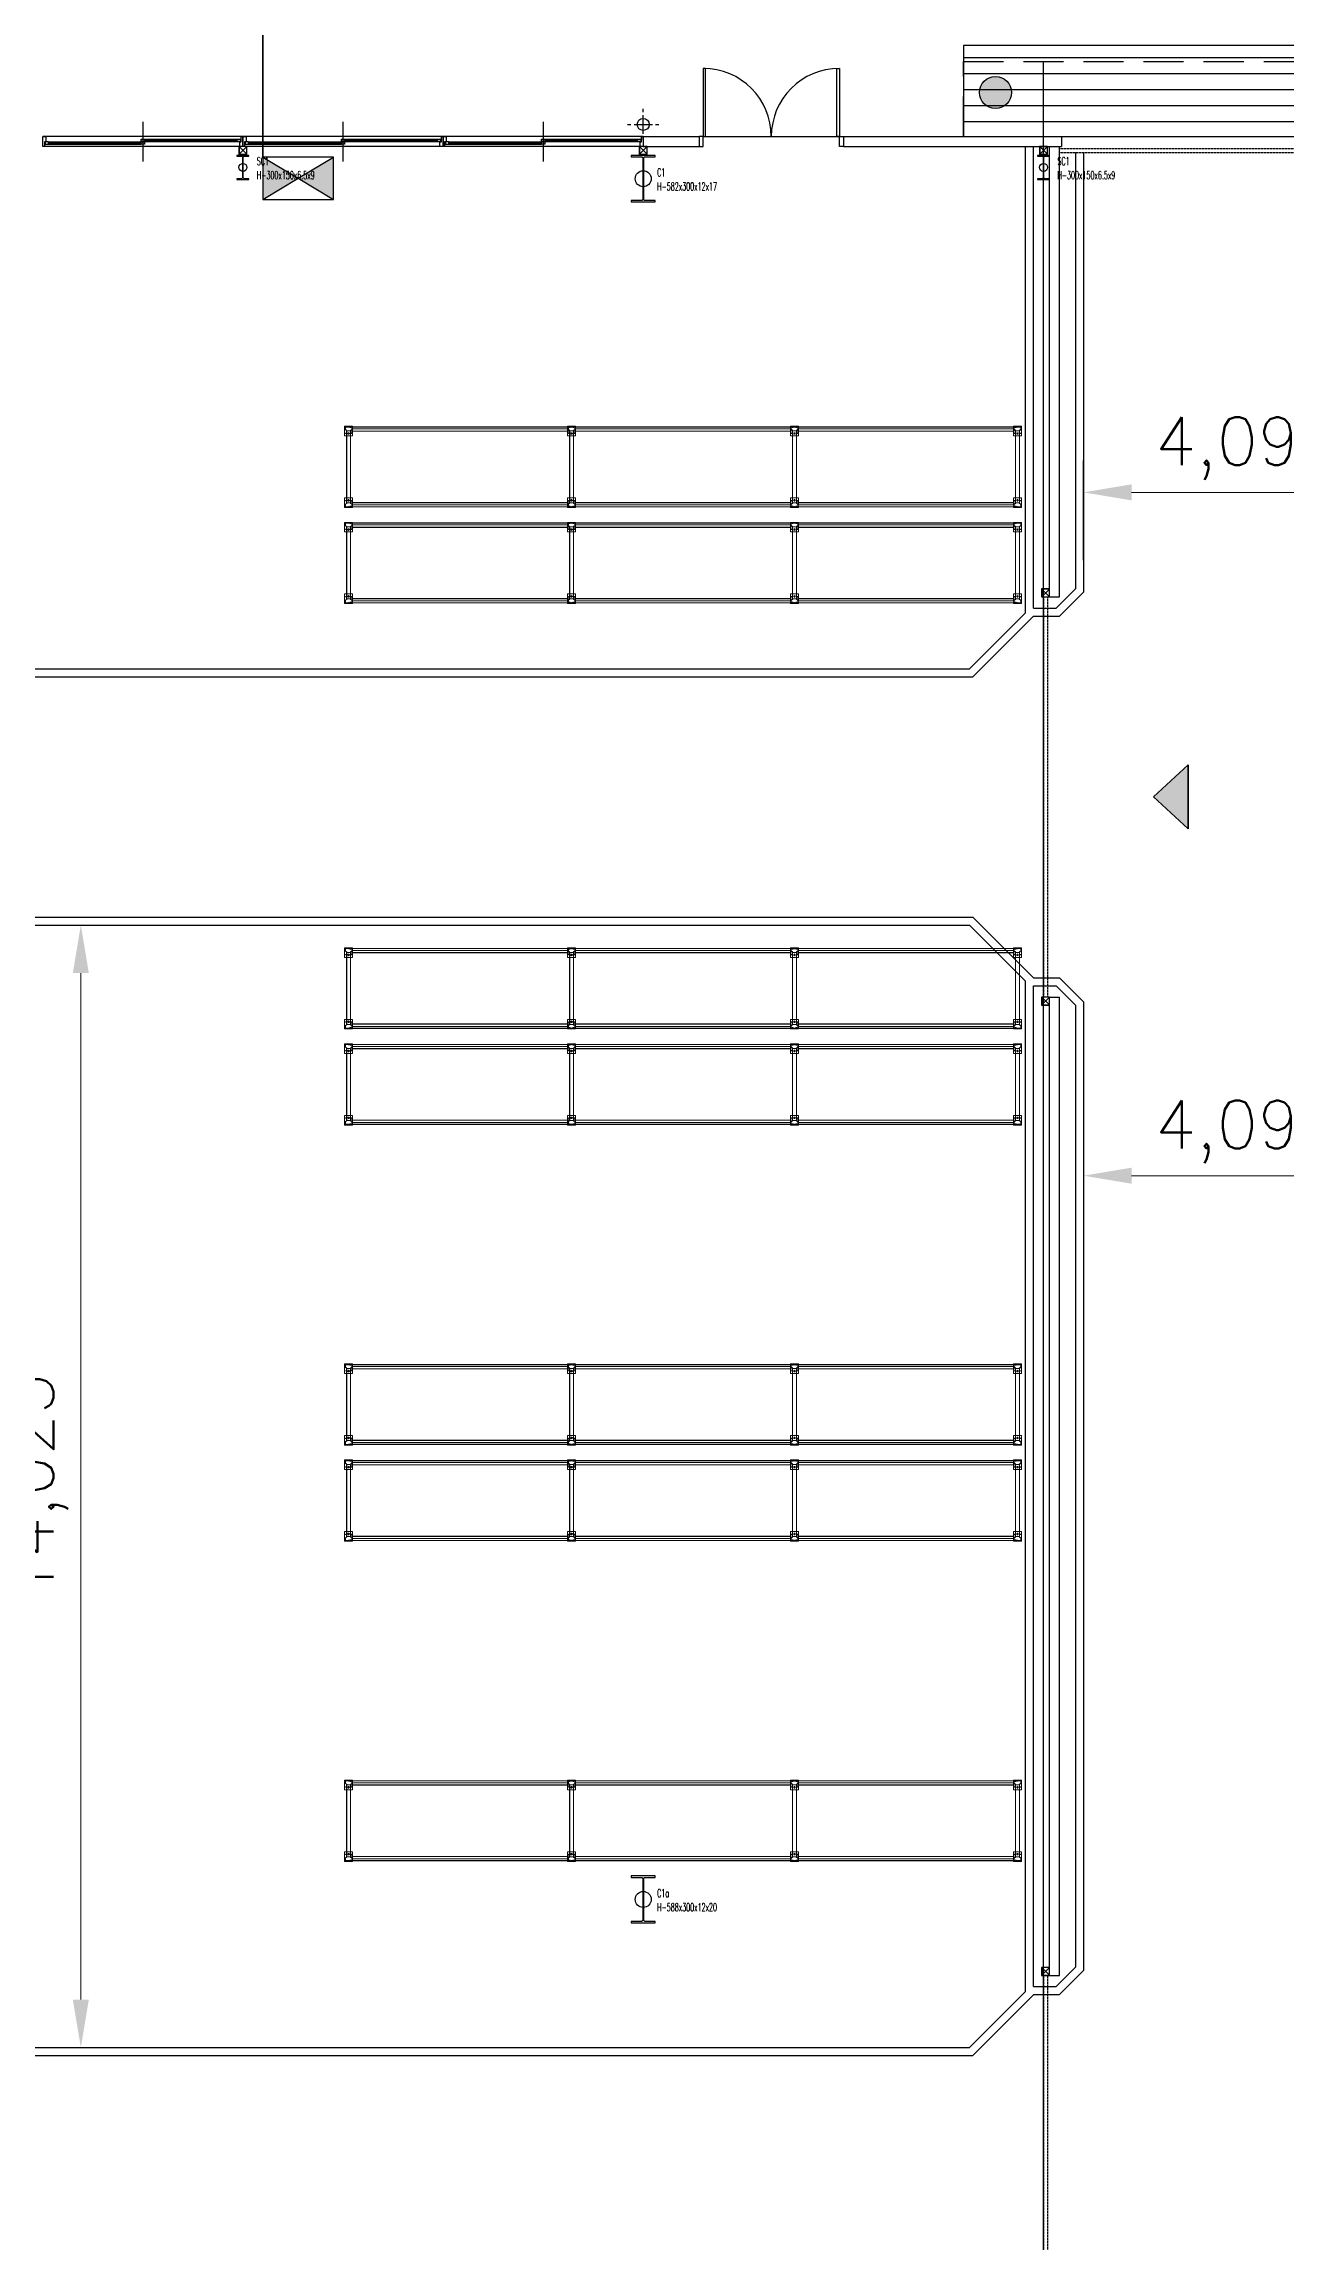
# Model space of a CAD drawing. Header units: millimetres. Extents: x 10462777 to 22643323, y 453826 to 1389191.
# Drawn here: x 11248646 to 11264148, y 589530 to 616982 of the extents above; entities that cross this region are included whole.
import ezdxf
from ezdxf.enums import TextEntityAlignment as Align

# ---------------------------------------------------------------- set-up
doc = ezdxf.new("R2010")
doc.units = ezdxf.units.MM
doc.header["$LTSCALE"] = 200
doc.header["$MEASUREMENT"] = 0
doc.header["$PDMODE"] = 35
doc.header["$PDSIZE"] = -5
for name, pattern in [('CENTERX2', [4, 2.5, -0.5, 0.5, -0.5]), ('DASHEDX2', [38.1, 25.4, -12.7]), ('HIDDEN', [3.75, 2.5, -1.25]), ('HIDDEN2', [0.1875, 0.125, -0.0625])]:
    doc.linetypes.add(name, pattern=pattern)
doc.layers.get('0').update_dxf_attribs({"linetype": 'CONTINUOUS'})
doc.layers.get('DEFPOINTS').update_dxf_attribs({"linetype": 'CONTINUOUS'})
for name, color, linetype, lineweight in [('AM_5', 3, 'CONTINUOUS', 15), ('AM_8', 1, 'CONTINUOUS', 15), ('Post(Om-Bar)', 7, 'CONTINUOUS', 20)]:
    doc.layers.add(name, color=color, linetype=linetype, lineweight=lineweight)
for name, color, linetype in [('CEN', 1, 'CONTINUOUS'), ('COL', 2, 'CONTINUOUS'), ('door', 4, 'CONTINUOUS'), ('E1', 4, 'CONTINUOUS'), ('ELE6', 7, 'CONTINUOUS'), ('HAT', 5, 'CONTINUOUS'), ('HATCH', 8, 'CONTINUOUS'), ('LIFT', 6, 'HIDDEN2'), ('panel', 4, 'CONTINUOUS'), ('PIPE', 4, 'CONTINUOUS'), ('RXSYMBOL', 7, 'CONTINUOUS'), ('SAD', 8, 'CONTINUOUS'), ('up', 7, 'HIDDEN'), ('win', 6, 'CONTINUOUS')]:
    doc.layers.add(name, color=color, linetype=linetype)
doc.layers.add('No_Print', color=153, linetype='CONTINUOUS', plot=False)
doc.styles.add('HYwulM', font='txt.shx ', dxfattribs={"bigfont": ' whgtxt.shx'})
doc.styles.add('굴림', font='txt.shx ', dxfattribs={"bigfont": ' whgtxt.shx'})
doc.dimstyles.new('200$0', dxfattribs={"dimscale": 200, "dimtxt": 7, "dimasz": 1, "dimexe": 2, "dimexo": 2, "dimgap": 1, "dimtad": 1, "dimdec": 0, "dimdsep": 46, "dimlunit": 6, "dimtxsty": '굴림', "dimblk": 'DIMDOT', "dimcen": 1, "dimclrd": 4, "dimclre": 4, "dimclrt": 4, "dimadec": 0, "dimazin": 0, "dimtfac": 1, "dimtdec": 0, "dimtmove": 2, "dimatfit": 3, "dimldrblk": 'DIMDOT', "dimfxl": 1, "dimtolj": 1, "dimtzin": 0, "dimlwd": -1, "dimarcsym": 0})

# ---------------------------------------------------------------- blocks, each defined once
blk = doc.blocks.new('post_top')
at = {"layer": 'Post(Om-Bar)', "color": 5, "lineweight": 20}
for p, q in [((-50, 120), (50, 120)), ((-50, 0), (-50, 120)), ((-50, 0), (50, 0)), ((50, 0), (50, 120))]:
    blk.add_line(p, q, dxfattribs=at)
at = {"layer": 'Post(Om-Bar)', "color": 5, "linetype": 'CENTERX2', "lineweight": 5}
for p, q in [((-45, 26), (-38, 26)), ((-29, 68), (-22, 68)), ((-14, 90), (14, 90)), ((0, 77), (0, 103)), ((22, 68), (29, 68)), ((38, 26), (44, 26))]:
    blk.add_line(p, q, dxfattribs=at)
at = {"layer": 'Post(Om-Bar)', "color": 5, "linetype": 'DASHEDX2', "lineweight": 9}
for p, q in [((-43, 31), (-40, 31)), ((-43, 20), (-40, 20)), ((-27, 74), (-24, 74)), ((-27, 63), (-24, 63)), ((24, 74), (27, 74)), ((24, 63), (27, 63)), ((40, 31), (42, 31)), ((40, 20), (42, 20))]:
    blk.add_line(p, q, dxfattribs=at)
at = {"layer": 'Post(Om-Bar)', "color": 5, "lineweight": 20}
blk.add_lwpolyline([(40, 88), (30, 88, 0.414214), (24, 82), (24, 55, 0.25784), (27, 49), (39, 42, -0.25784), (40, 40), (40, 13, -0.414214), (37, 10), (6, 10, -0.124419), (4, 10), (0, 12, 0.252752), (0, 12), (-4, 10, -0.124419), (-6, 10), (-37, 10, -0.414214), (-40, 13), (-40, 40, -0.25784), (-39, 42), (-27, 49, 0.25784), (-24, 55), (-24, 82, 0.414214), (-30, 88), (-40, 88), (-40, 85), (-30, 85, -0.414214), (-27, 82), (-27, 54, -0.25784), (-28, 52), (-40, 44, 0.25784), (-43, 39), (-43, 14, 0.414214), (-37, 8), (-5, 8, 0.124419), (-4, 8), (0, 10, -0.252752), (0, 10), (4, 8, 0.124419), (5, 8), (36, 8, 0.414214), (42, 14), (42, 39, 0.25784), (40, 44), (28, 52, -0.25784), (27, 54), (27, 82, -0.414214), (30, 85), (40, 85)], format="xyb", close=True, dxfattribs=at)
blk.add_circle((0, 90), 10, dxfattribs=at)
blk = doc.blocks.new('top view')
at = {"color": 5, "lineweight": 20}
for p, q in [((-1487.25, 4), (-1487.25, 0)), ((-1487.25, 4), (-1452.25, 4)), ((-1487.25, 0), (-1452.25, 0)), ((-1475.5, 0), (-1475.5, -9)), ((-1463.5, 0), (-1463.5, -9)), ((-1444.25, 0), (1244.25, 0)), ((-1444.25, -55), (-1444.25, 0)), ((1287.25, 4), (1252.25, 4)), ((1287.25, 4), (1287.25, 0)), ((-1475.5, -6.95), (-1463.5, -6.95)), ((-1475.5, -9), (-1463.5, -9)), ((-1448.25, -4), (-1448.25, -75)), ((-1448.25, -75), (-1444.25, -75)), ((-1444.25, -4), (-1444.25, -75)), ((-1444.25, -25), (1244.25, -25)), ((-1444.25, -55), (1244.25, -55)), ((1244.25, 0), (1244.25, -55)), ((1244.25, -4), (1244.25, -75)), ((1248.25, -75), (1244.25, -75)), ((1248.25, -4), (1248.25, -75)), ((1287.25, 0), (1252.25, 0)), ((1263.5, 0), (1263.5, -9)), ((1275.5, -6.95), (1263.5, -6.95)), ((1275.5, -9), (1263.5, -9)), ((1275.5, 0), (1275.5, -9)), ((-1487.25, -1004), (-1487.25, -1000)), ((-1487.25, -1000), (-1452.25, -1000)), ((-1487.25, -1004), (-1452.25, -1004)), ((-1475.5, -991), (-1463.5, -991)), ((-1475.5, -1000), (-1475.5, -991)), ((-1475.5, -993.05), (-1463.5, -993.05)), ((-1463.5, -1000), (-1463.5, -991)), ((-1448.25, -925), (-1444.25, -925)), ((-1448.25, -996), (-1448.25, -925)), ((-1444.25, -996), (-1444.25, -925)), ((-1444.25, -945), (1244.25, -945)), ((-1444.25, -945), (-1444.25, -1000)), ((-1444.25, -975), (1244.25, -975)), ((-1444.25, -1000), (1244.25, -1000)), ((1244.25, -996), (1244.25, -925)), ((1248.25, -925), (1244.25, -925)), ((1244.25, -1000), (1244.25, -945)), ((1248.25, -996), (1248.25, -925)), ((1287.25, -1000), (1252.25, -1000)), ((1287.25, -1004), (1252.25, -1004)), ((1263.5, -1000), (1263.5, -991)), ((1275.5, -991), (1263.5, -991)), ((1275.5, -993.05), (1263.5, -993.05)), ((1275.5, -1000), (1275.5, -991)), ((1287.25, -1004), (1287.25, -1000))]:
    blk.add_line(p, q, dxfattribs=at)
at = {"color": 5, "linetype": 'DASHEDX2', "lineweight": 9}
for p, q in [((-1475.5, 0), (-1475.5, 4)), ((-1463.5, 0), (-1463.5, 4)), ((1263.5, 0), (1263.5, 4)), ((1275.5, 0), (1275.5, 4)), ((-1444.25, -3), (1244.25, -3)), ((-1444.25, -52), (1244.25, -52)), ((-1475.5, -1000), (-1475.5, -1004)), ((-1463.5, -1000), (-1463.5, -1004)), ((-1444.25, -948), (1244.25, -948)), ((-1444.25, -997), (1244.25, -997)), ((1263.5, -1000), (1263.5, -1004)), ((1275.5, -1000), (1275.5, -1004))]:
    blk.add_line(p, q, dxfattribs=at)
at = {"color": 5, "lineweight": 20}
for centre, radius, start, end in [((-1452.25, -4), 8, 0, 90), ((-1452.25, -4), 4, 0, 90), ((1252.25, -4), 8, 90, 180), ((1252.25, -4), 4, 90, 180), ((-1452.25, -996), 4, 270, 0), ((-1452.25, -996), 8, 270, 0), ((1252.25, -996), 8, 180, 270), ((1252.25, -996), 4, 180, 270)]:
    blk.add_arc(centre, radius, start, end, dxfattribs=at)
at = {"layer": 'Post(Om-Bar)', "color": 5, "linetype": 'DASHEDX2', "lineweight": 9}
for p, q in [((-1516.1, -50), (-1516.1, -950)), ((-1468.9, -950), (-1468.9, -50)), ((1268.9, -950), (1268.9, -50)), ((1316.1, -50), (1316.1, -950))]:
    blk.add_line(p, q, dxfattribs=at)
at = {"layer": 'Post(Om-Bar)', "color": 5, "lineweight": 20}
for points in [[(-1467.5, -50), (-1517.5, -50), (-1517.5, -950), (-1467.5, -950)], [(1267.5, -50), (1317.5, -50), (1317.5, -950), (1267.5, -950)]]:
    blk.add_lwpolyline(points, close=True, dxfattribs=at)
at = {"layer": 'Post(Om-Bar)', "color": 5, "lineweight": 20, "xscale": -1, "rotation": 180}
blk.add_blockref('post_top', (-1492.5, 7.5), dxfattribs=at)
at = {"layer": 'Post(Om-Bar)', "color": 5, "lineweight": 20, "rotation": 180}
blk.add_blockref('post_top', (1292.5, 7.5), dxfattribs=at)
at = {"layer": 'Post(Om-Bar)', "color": 5, "lineweight": 20}
blk.add_blockref('post_top', (-1492.5, -1007.5), dxfattribs=at)
at = {"layer": 'Post(Om-Bar)', "color": 5, "lineweight": 20, "xscale": -1}
blk.add_blockref('post_top', (1292.5, -1007.5), dxfattribs=at)
blk = doc.blocks.new('*U116')
at = {"color": 0, "lineweight": -2, "xscale": -1}
for p in [(-100, 1100), (-100, -100)]:
    blk.add_blockref('top view', p, dxfattribs=at)
blk = doc.blocks.new('*U117')
at = {"color": 0, "linetype": 'ByBlock', "lineweight": -2, "transparency": 16777216}
for p in [(-5570, 0), (-2785, 0), (0, 0)]:
    blk.add_blockref('*U116', p, dxfattribs=at)
blk = doc.blocks.new('*U118')
at = {"color": 0, "lineweight": -2, "xscale": -1}
for p in [(-100, 1100), (-100, -100)]:
    blk.add_blockref('top view', p, dxfattribs=at)
blk = doc.blocks.new('*U119')
at = {"color": 0, "linetype": 'ByBlock', "lineweight": -2, "transparency": 16777216}
for p in [(-5570, 0), (-2785, 0), (0, 0)]:
    blk.add_blockref('*U118', p, dxfattribs=at)
blk = doc.blocks.new('*U120')
at = {"color": 0, "lineweight": -2, "xscale": -1}
for p in [(-100, 1100), (-100, -100)]:
    blk.add_blockref('top view', p, dxfattribs=at)
blk = doc.blocks.new('*U121')
at = {"color": 0, "linetype": 'ByBlock', "lineweight": -2, "transparency": 16777216}
for p in [(-5570, 0), (-2785, 0), (0, 0)]:
    blk.add_blockref('*U120', p, dxfattribs=at)
blk = doc.blocks.new('*D323')
at = {"layer": 'AM_5', "color": 4, "linetype": 'ByBlock', "lineweight": -2, "transparency": 16777216}
for p, q in [((11261631, 610532), (11261631, 611779)), ((11265728, 610532), (11265728, 611779))]:
    blk.add_line(p, q, dxfattribs=at)
at = {"layer": 'AM_5', "color": 4, "linetype": 'ByBlock', "transparency": 16777216}
blk.add_line((11262231, 611379), (11265128, 611379), dxfattribs=at)
at = {"layer": 'AM_5', "color": 4, "transparency": 16777216}
for points in [[(11262231, 611479), (11262231, 611279), (11261631, 611379)], [(11265128, 611479), (11265128, 611279), (11265728, 611379)]]:
    blk.add_solid(points, dxfattribs=at)
at = {"layer": 'DEFPOINTS', "color": 0, "transparency": 16777216}
for p in [(11265728, 611379), (11261631, 610132), (11265728, 610132)]:
    blk.add_point(p, dxfattribs=at)
at = {"layer": 'AM_5', "color": 4, "transparency": 16777216, "insert": (11263680, 611929), "char_height": 600, "attachment_point": 5, "style": '굴림', "bg_fill": 3, "box_fill_scale": 1.25, "bg_fill_color": 256, "bg_fill_true_color": 13158600, "bg_fill_transparency": 0}
blk.add_mtext('\\A1;4,097', dxfattribs=at)
blk = doc.blocks.new('DIMDOT')
at = {"color": 4}
blk.add_line((-2, 0), (2, 0), dxfattribs=at)
at = {"color": 7}
for radius in [0.5, 0.25]:
    blk.add_circle((0, 0), radius, dxfattribs=at)
blk = doc.blocks.new('*D324')
at = {"layer": 'AM_5', "color": 4, "linetype": 'ByBlock', "lineweight": -2, "transparency": 16777216}
for p, q in [((11261631, 604615), (11261631, 602441)), ((11265728, 604615), (11265728, 602441))]:
    blk.add_line(p, q, dxfattribs=at)
at = {"layer": 'AM_5', "color": 4, "linetype": 'ByBlock', "transparency": 16777216}
blk.add_line((11262231, 602841), (11265128, 602841), dxfattribs=at)
at = {"layer": 'AM_5', "color": 4, "transparency": 16777216}
for points in [[(11262231, 602941), (11262231, 602741), (11261631, 602841)], [(11265128, 602941), (11265128, 602741), (11265728, 602841)]]:
    blk.add_solid(points, dxfattribs=at)
at = {"layer": 'DEFPOINTS', "color": 0, "transparency": 16777216}
for p in [(11261631, 605015), (11265728, 605015), (11265728, 602841)]:
    blk.add_point(p, dxfattribs=at)
at = {"layer": 'AM_5', "color": 4, "transparency": 16777216, "insert": (11263680, 603391), "char_height": 600, "attachment_point": 5, "style": '굴림', "bg_fill": 3, "box_fill_scale": 1.25, "bg_fill_color": 256, "bg_fill_true_color": 13158600, "bg_fill_transparency": 0}
blk.add_mtext('\\A1;4,097', dxfattribs=at)
blk = doc.blocks.new('*D332')
at = {"layer": 'AM_5', "color": 4, "linetype": 'ByBlock', "lineweight": -2, "transparency": 16777216}
for p, q in [((11248422, 605973), (11249507, 605973)), ((11248422, 591948), (11249507, 591948))]:
    blk.add_line(p, q, dxfattribs=at)
at = {"layer": 'AM_5', "color": 4, "linetype": 'ByBlock', "transparency": 16777216}
blk.add_line((11249107, 605373), (11249107, 592548), dxfattribs=at)
at = {"layer": 'AM_5', "color": 4, "transparency": 16777216}
for points in [[(11249007, 605373), (11249207, 605373), (11249107, 605973)], [(11249007, 592548), (11249207, 592548), (11249107, 591948)]]:
    blk.add_solid(points, dxfattribs=at)
at = {"layer": 'DEFPOINTS', "color": 0, "transparency": 16777216}
for p in [(11248022, 605973), (11248022, 591948), (11249107, 591948)]:
    blk.add_point(p, dxfattribs=at)
at = {"layer": 'AM_5', "color": 4, "transparency": 16777216, "insert": (11248557, 598961), "char_height": 600, "attachment_point": 5, "rotation": 90, "style": '굴림', "bg_fill": 3, "box_fill_scale": 1.25, "bg_fill_color": 256, "bg_fill_true_color": 13158600, "bg_fill_transparency": 0}
blk.add_mtext('\\A1;14,025', dxfattribs=at)

msp = doc.modelspace()

# ---------------------------------------------------------------- hatches: boundary and pattern name
at = {"layer": 'AM_8', "ltscale": 10}
for points in [[(11251821.62119, 615304.24084), (11251821.62119, 615304.24084), (11251821.62119, 615304.24084), (11251379.13306, 615569.31404), (11251379.13306, 615039.16764)], [(11252264.10932, 615039.16764), (11252264.10932, 615569.31404), (11251821.62119, 615304.24084), (11252064.9696, 615158.4626)]]:
    msp.add_hatch(color=0, dxfattribs=at).paths.add_polyline_path(points)
at = {"layer": 'E1'}
for points in [[(11262505.78115, 607573.38492), (11262937.84425, 607173.46929), (11262937.84425, 607685.36124), (11262937.84425, 607973.30054)], [(11262505.78115, 607573.38492), (11262937.84425, 607973.30054), (11262937.84425, 607461.40859), (11262937.84425, 607173.46929)]]:
    msp.add_hatch(color=256, dxfattribs=at).paths.add_polyline_path(points)
at = {"layer": 'RXSYMBOL', "ltscale": 10}
h = msp.add_hatch(color=253, dxfattribs=at)
edge = h.paths.add_edge_path()
edge.add_arc((11260531.32522, 616375.88492), 200, -90, 270)

# ---------------------------------------------------------------- linework, layer by layer
at = {"color": 30, "lineweight": 35, "ltscale": 10}
msp.add_line((11251379.13306, 615569.31404), (11251379.13306, 629620.34796), dxfattribs=at)
at = {"ltscale": 10}
for p, q in [((11251379.13306, 615569.31404), (11251821.62119, 615304.24084)), ((11252264.10932, 615569.31404), (11251379.13306, 615569.31404)), ((11251379.13306, 615569.31404), (11251379.13306, 615039.16764)), ((11251821.62119, 615304.24084), (11252264.10932, 615569.31404)), ((11252264.10932, 615039.16764), (11252264.10932, 615569.31404)), ((11260906.32522, 609873.38492), (11260906.32522, 615700.88492)), ((11261006.32522, 609931.96356), (11261006.32522, 615700.88492)), ((11261531.32522, 615625.88492), (11261531.32522, 610173.38492)), ((11261631.32522, 615625.88492), (11261631.32522, 610131.96356)), ((11251379.13306, 615039.16764), (11251821.62119, 615304.24084)), ((11251821.62119, 615304.24084), (11252264.10932, 615039.16764)), ((11251379.13306, 615039.16764), (11252264.10932, 615039.16764)), ((11261531.32522, 610173.38492), (11261289.90387, 609931.96356)), ((11261631.32522, 610131.96356), (11261331.32522, 609831.96356)), ((11260906.32522, 609873.38492), (11260206.32522, 609173.38492)), ((11261006.32522, 609831.96356), (11260247.74658, 609073.38492)), ((11261006.32522, 609931.96356), (11261289.90387, 609931.96356)), ((11261006.32522, 609831.96356), (11261331.32522, 609831.96356)), ((11235837.9431, 609173.38492), (11260206.32522, 609173.38492)), ((11235796.52175, 609073.38492), (11260247.74658, 609073.38492)), ((11235796.52175, 606073.38492), (11260247.74658, 606073.38492)), ((11235837.9431, 605973.38492), (11260206.32522, 605973.38492)), ((11260906.32522, 605273.38492), (11260206.32522, 605973.38492)), ((11261006.32522, 605314.80627), (11260247.74658, 606073.38492)), ((11260906.32522, 592648.38492), (11260906.32522, 605273.38492)), ((11261006.32522, 605314.80627), (11261331.32522, 605314.80627)), ((11261006.32522, 592708.85157), (11261006.32522, 605214.80627)), ((11261006.32522, 605214.80627), (11261289.90387, 605214.80627)), ((11261289.90387, 605214.80627), (11261531.32522, 604973.38492)), ((11261331.32522, 605314.80627), (11261631.32522, 605014.80627)), ((11261531.32522, 604973.38492), (11261531.32522, 592950.27293)), ((11261631.32522, 605014.80627), (11261631.32522, 592908.85157)), ((11261006.32522, 592708.85157), (11261289.90387, 592708.85157)), ((11261531.32522, 592950.27293), (11261289.90387, 592708.85157)), ((11261631.32522, 592908.85157), (11261331.32522, 592608.85157)), ((11260906.32522, 592648.38492), (11260206.32522, 591948.38492)), ((11261006.32522, 592606.96356), (11260247.74658, 591848.38492)), ((11261006.32522, 592608.85157), (11261331.32522, 592608.85157)), ((11235837.9431, 591948.38492), (11260206.32522, 591948.38492)), ((11235796.52175, 591848.38492), (11260247.74658, 591848.38492))]:
    msp.add_line(p, q, dxfattribs=at)
at = {"layer": 'CEN'}
msp.add_line((11261131.32522, 563405.45694), (11261131.32522, 616763.38492), dxfattribs=at)
at = {"layer": 'COL'}
for points in [[(11251128.07522, 615314.38492, -0.4142135624), (11251112.07522, 615298.38492), (11251056.32522, 615298.38492), (11251056.32522, 615289.38492), (11251206.32522, 615289.38492), (11251206.32522, 615298.38492), (11251150.57522, 615298.38492, -0.4142135624), (11251134.57522, 615314.38492), (11251134.57522, 615564.38492, -0.4142135624), (11251150.57522, 615580.38492), (11251206.32522, 615580.38492), (11251206.32522, 615589.38492), (11251056.32522, 615589.38492), (11251056.32522, 615580.38492), (11251112.07522, 615580.38492, -0.4142135624), (11251128.07522, 615564.38492)], [(11256125.32522, 615040.38492, -0.4142135624), (11256109.32522, 615024.38492), (11255981.32522, 615024.38492), (11255981.32522, 615007.38492), (11256281.32522, 615007.38492), (11256281.32522, 615024.38492), (11256153.32522, 615024.38492, -0.4142135624), (11256137.32522, 615040.38492), (11256137.32522, 615556.38492, -0.4142135624), (11256153.32522, 615572.38492), (11256281.32522, 615572.38492), (11256281.32522, 615589.38492), (11255981.32522, 615589.38492), (11255981.32522, 615572.38492), (11256109.32522, 615572.38492, -0.4142135624), (11256125.32522, 615556.38492)], [(11261128.07522, 615314.38492, -0.4142135624), (11261112.07522, 615298.38492), (11261056.32522, 615298.38492), (11261056.32522, 615289.38492), (11261206.32522, 615289.38492), (11261206.32522, 615298.38492), (11261150.57522, 615298.38492, -0.4142135624), (11261134.57522, 615314.38492), (11261134.57522, 615564.38492, -0.4142135624), (11261150.57522, 615580.38492), (11261206.32522, 615580.38492), (11261206.32522, 615589.38492), (11261056.32522, 615589.38492), (11261056.32522, 615580.38492), (11261112.07522, 615580.38492, -0.4142135624), (11261128.07522, 615564.38492)], [(11256125.32522, 593540.38492, -0.4142135624), (11256109.32522, 593524.38492), (11255981.32522, 593524.38492), (11255981.32522, 593504.38492), (11256281.32522, 593504.38492), (11256281.32522, 593524.38492), (11256153.32522, 593524.38492, -0.4142135624), (11256137.32522, 593540.38492), (11256137.32522, 594056.38492, -0.4142135624), (11256153.32522, 594072.38492), (11256281.32522, 594072.38492), (11256281.32522, 594092.38492), (11255981.32522, 594092.38492), (11255981.32522, 594072.38492), (11256109.32522, 594072.38492, -0.4142135624), (11256125.32522, 594056.38492)]]:
    msp.add_lwpolyline(points, format="xyb", close=True, dxfattribs=at)
at = {"layer": 'door'}
for p, q in [((11256911.32522, 616675.88492), (11256881.32522, 616675.88492)), ((11256881.32522, 616675.88492), (11256881.32522, 615825.88492)), ((11256911.32522, 615825.88492), (11256911.32522, 616675.88492)), ((11258551.32522, 616675.88492), (11258581.32522, 616675.88492)), ((11258551.32522, 615825.88492), (11258551.32522, 616675.88492)), ((11258581.32522, 616675.88492), (11258581.32522, 615825.88492)), ((11256881.32522, 615825.88492), (11256911.32522, 615825.88492)), ((11258581.32522, 615825.88492), (11258551.32522, 615825.88492))]:
    msp.add_line(p, q, dxfattribs=at)
at = {"layer": 'door', "linetype": 'Continuous'}
for p, q in [((11256881.32522, 615825.88492), (11256831.32522, 615825.88492)), ((11256831.32522, 615825.88492), (11256831.32522, 615700.88492)), ((11256881.32522, 615700.88492), (11256881.32522, 615825.88492)), ((11258581.32522, 615700.88492), (11258581.32522, 615825.88492)), ((11258581.32522, 615825.88492), (11258631.32522, 615825.88492)), ((11258631.32522, 615825.88492), (11258631.32522, 615700.88492)), ((11256831.32522, 615700.88492), (11256881.32522, 615700.88492)), ((11258631.32522, 615700.88492), (11258581.32522, 615700.88492))]:
    msp.add_line(p, q, dxfattribs=at)
at = {"layer": 'door'}
for centre, start, end in [((11256881.32522, 615825.88492), 0, 90), ((11258581.32522, 615825.88492), 90, 180)]:
    msp.add_arc(centre, 850, start, end, dxfattribs=at)
at = {"layer": 'E1'}
for p, q in [((11262505.78115, 607573.38492), (11262937.84425, 607973.30054)), ((11262505.78115, 607573.38492), (11262937.84425, 607973.30054)), ((11262937.84425, 607973.30054), (11262937.84425, 607461.40859)), ((11262937.84425, 607173.46929), (11262937.84425, 607973.30054)), ((11262937.84425, 607973.30054), (11262937.84425, 607173.46929)), ((11262505.78115, 607573.38492), (11262937.84425, 607173.46929)), ((11262937.84425, 607173.46929), (11262505.78115, 607573.38492))]:
    msp.add_line(p, q, dxfattribs=at)
at = {"layer": 'ELE6'}
msp.add_line((11256881.32522, 615825.88492), (11258581.32522, 615825.88492), dxfattribs=at)
at = {"layer": 'HAT', "linetype": 'Continuous'}
for p, q in [((11267131.32522, 616809.16504), (11260131.32522, 616809.16504)), ((11267131.32522, 616609.16504), (11260131.32522, 616609.16504)), ((11267131.32522, 616409.16504), (11260131.32522, 616409.16504)), ((11267131.32522, 616209.16504), (11260131.32522, 616209.16504)), ((11267131.32522, 616009.16504), (11260131.32522, 616009.16504))]:
    msp.add_line(p, q, dxfattribs=at)
at = {"layer": 'HATCH'}
for p, q in [((11256131.32522, 616130.88492), (11256131.32522, 616170.88492)), ((11256131.32522, 615860.88492), (11256131.32522, 616090.88492)), ((11255936.32523, 615975.88492), (11255976.32523, 615975.88492)), ((11256016.32523, 615975.88492), (11256246.32522, 615975.88492)), ((11256131.32522, 615780.88492), (11256131.32522, 615820.88492)), ((11256286.32522, 615975.88492), (11256326.32522, 615975.88492))]:
    msp.add_line(p, q, dxfattribs=at)
msp.add_ellipse((11256131.32522, 615975.88492), major_axis=(-53.03301, 53.03301), ratio=1, start_param=-0.7853981634, end_param=5.4977871438, dxfattribs=at)
at = {"layer": 'LIFT', "ltscale": 0.5}
for p, q in [((11261331.32522, 615675.88492), (11265856.32522, 615675.88492)), ((11261331.32522, 615625.88492), (11265856.32522, 615625.88492)), ((11261131.32522, 610073.38492), (11261131.32522, 605073.38492)), ((11261181.32522, 610073.38492), (11261181.32522, 605073.38492)), ((11261131.32522, 592848.38492), (11261131.32522, 587848.38492)), ((11261181.32522, 592848.38492), (11261181.32522, 587848.38492))]:
    msp.add_line(p, q, dxfattribs=at)
at = {"layer": 'No_Print'}
for centre, radius in [((11251131.32522, 615439.38492), 50), ((11261131.32522, 615439.38492), 50), ((11256131.32522, 615298.38492), 100), ((11256131.32522, 593798.38492), 100)]:
    msp.add_circle(centre, radius, dxfattribs=at)
at = {"layer": 'panel'}
for p, q in [((11256131.32522, 615825.88492), (11256831.32522, 615825.88492)), ((11256131.32522, 615825.88492), (11256131.32522, 615700.88492)), ((11256831.32522, 615825.88492), (11256831.32522, 615700.88492)), ((11258631.32522, 615825.88492), (11258631.32522, 615700.88492)), ((11258631.32522, 615825.88492), (11261356.32522, 615825.88492)), ((11261356.32522, 615825.88492), (11261356.32522, 615700.88492)), ((11256131.32522, 615700.88492), (11256831.32522, 615700.88492)), ((11258631.32522, 615700.88492), (11261356.32522, 615700.88492)), ((11261206.32522, 610073.38492), (11261206.32522, 615700.88492)), ((11261331.32522, 610073.38492), (11261331.32522, 615700.88492)), ((11261206.32522, 610073.38492), (11261331.32522, 610073.38492)), ((11261206.32522, 605073.38492), (11261331.32522, 605073.38492)), ((11261206.32522, 592848.38492), (11261206.32522, 605073.38492)), ((11261331.32522, 592848.38492), (11261331.32522, 605073.38492)), ((11261206.32522, 592848.38492), (11261331.32522, 592848.38492))]:
    msp.add_line(p, q, dxfattribs=at)
at = {"layer": 'PIPE'}
for p, q in [((11251083.62522, 615603.18492), (11251179.02522, 615698.58492)), ((11251179.02522, 615603.18492), (11251083.62522, 615698.58492)), ((11256083.62522, 615603.18492), (11256179.02522, 615698.58492)), ((11256179.02522, 615603.18492), (11256083.62522, 615698.58492)), ((11261083.62522, 615603.18492), (11261179.02522, 615698.58492)), ((11261179.02522, 615603.18492), (11261083.62522, 615698.58492)), ((11261108.62522, 610075.68492), (11261204.02522, 610171.08492)), ((11261204.02522, 610075.68492), (11261108.62522, 610171.08492)), ((11261108.62522, 604975.68492), (11261204.02522, 605071.08492)), ((11261204.02522, 604975.68492), (11261108.62522, 605071.08492)), ((11261108.62522, 592850.68492), (11261204.02522, 592946.08492)), ((11261204.02522, 592850.68492), (11261108.62522, 592946.08492))]:
    msp.add_line(p, q, dxfattribs=at)
for points in [[(11251181.32522, 615600.88492), (11251181.32522, 615700.88492), (11251081.32522, 615700.88492), (11251081.32522, 615600.88492)], [(11251179.02522, 615603.18492), (11251179.02522, 615698.58492), (11251083.62522, 615698.58492), (11251083.62522, 615603.18492)], [(11256181.32522, 615600.88492), (11256181.32522, 615700.88492), (11256081.32522, 615700.88492), (11256081.32522, 615600.88492)], [(11256179.02522, 615603.18492), (11256179.02522, 615698.58492), (11256083.62522, 615698.58492), (11256083.62522, 615603.18492)], [(11261181.32522, 615600.88492), (11261181.32522, 615700.88492), (11261081.32522, 615700.88492), (11261081.32522, 615600.88492)], [(11261179.02522, 615603.18492), (11261179.02522, 615698.58492), (11261083.62522, 615698.58492), (11261083.62522, 615603.18492)], [(11261206.32522, 610073.38492), (11261206.32522, 610173.38492), (11261106.32522, 610173.38492), (11261106.32522, 610073.38492)], [(11261204.02522, 610075.68492), (11261204.02522, 610171.08492), (11261108.62522, 610171.08492), (11261108.62522, 610075.68492)], [(11261206.32522, 604973.38492), (11261206.32522, 605073.38492), (11261106.32522, 605073.38492), (11261106.32522, 604973.38492)], [(11261204.02522, 604975.68492), (11261204.02522, 605071.08492), (11261108.62522, 605071.08492), (11261108.62522, 604975.68492)], [(11261206.32522, 592848.38492), (11261206.32522, 592948.38492), (11261106.32522, 592948.38492), (11261106.32522, 592848.38492)], [(11261204.02522, 592850.68492), (11261204.02522, 592946.08492), (11261108.62522, 592946.08492), (11261108.62522, 592850.68492)]]:
    msp.add_lwpolyline(points, close=True, dxfattribs=at)
at = {"layer": 'RXSYMBOL', "ltscale": 10}
msp.add_circle((11260531.32522, 616375.88492), 200, dxfattribs=at)
at = {"layer": 'SAD', "ltscale": 10}
for p, q in [((11267131.32522, 616963.38492), (11260131.32522, 616963.38492)), ((11260131.32522, 616963.38492), (11260131.32522, 615825.88492)), ((11260131.32522, 615825.88492), (11267131.32522, 615825.88492))]:
    msp.add_line(p, q, dxfattribs=at)
at = {"layer": 'up'}
for p, q in [((11260131.32522, 615825.88492), (11260131.32522, 616763.38492)), ((11260131.32522, 616763.38492), (11265856.32522, 616763.38492))]:
    msp.add_line(p, q, dxfattribs=at)
at = {"layer": 'win'}
for p, q in [((11251131.32522, 615825.88492), (11248631.32522, 615825.88492)), ((11248701.32522, 615757.88492), (11249861.32522, 615757.88492)), ((11249881.32522, 616009.16158), (11249881.32522, 615512.21214)), ((11249901.32522, 615793.88492), (11251061.32522, 615793.88492)), ((11249901.32522, 615782.88492), (11251061.32522, 615782.88492)), ((11249901.32522, 615774.88492), (11251061.32522, 615774.88492)), ((11249901.32522, 615763.88492), (11251101.32522, 615763.88492)), ((11253631.32522, 615825.88492), (11251131.32522, 615825.88492)), ((11251201.32522, 615757.88492), (11252361.32522, 615757.88492)), ((11252381.32522, 616009.16158), (11252381.32522, 615512.21214)), ((11252401.32522, 615793.88492), (11253561.32522, 615793.88492)), ((11252401.32522, 615782.88492), (11253561.32522, 615782.88492)), ((11252401.32522, 615774.88492), (11253561.32522, 615774.88492)), ((11252401.32522, 615763.88492), (11253601.32522, 615763.88492)), ((11256131.32522, 615825.88492), (11253631.32522, 615825.88492)), ((11253701.32522, 615757.88492), (11254861.32522, 615757.88492)), ((11254881.32522, 616009.16158), (11254881.32522, 615512.21214)), ((11254901.32522, 615793.88492), (11256061.32522, 615793.88492)), ((11254901.32522, 615782.88492), (11256061.32522, 615782.88492)), ((11254901.32522, 615774.88492), (11256061.32522, 615774.88492)), ((11254901.32522, 615763.88492), (11256101.32522, 615763.88492)), ((11251131.32522, 615700.88492), (11248631.32522, 615700.88492)), ((11248701.32522, 615746.88492), (11249861.32522, 615746.88492)), ((11248701.32522, 615738.88492), (11249861.32522, 615738.88492)), ((11248701.32522, 615727.88492), (11249861.32522, 615727.88492)), ((11253631.32522, 615700.88492), (11251131.32522, 615700.88492)), ((11251201.32522, 615746.88492), (11252361.32522, 615746.88492)), ((11251201.32522, 615738.88492), (11252361.32522, 615738.88492)), ((11251201.32522, 615727.88492), (11252361.32522, 615727.88492)), ((11256131.32522, 615700.88492), (11253631.32522, 615700.88492)), ((11253701.32522, 615746.88492), (11254861.32522, 615746.88492)), ((11253701.32522, 615738.88492), (11254861.32522, 615738.88492)), ((11253701.32522, 615727.88492), (11254861.32522, 615727.88492))]:
    msp.add_line(p, q, dxfattribs=at)
for points in [[(11248631.32522, 615775.88492), (11248631.32522, 615825.88492), (11248671.32522, 615825.88492), (11248671.32522, 615760.88492), (11248651.32522, 615760.88492), (11248651.32522, 615700.88492), (11248631.32522, 615700.88492), (11248631.32522, 615775.88492)], [(11251131.32522, 615795.88492), (11251131.32522, 615700.88492), (11251091.32522, 615700.88492), (11251091.32522, 615760.88492), (11251111.32522, 615760.88492), (11251111.32522, 615825.88492), (11251131.32522, 615825.88492), (11251131.32522, 615795.88492)], [(11251131.32522, 615775.88492), (11251131.32522, 615825.88492), (11251171.32522, 615825.88492), (11251171.32522, 615760.88492), (11251151.32522, 615760.88492), (11251151.32522, 615700.88492), (11251131.32522, 615700.88492), (11251131.32522, 615775.88492)], [(11253631.32522, 615795.88492), (11253631.32522, 615700.88492), (11253591.32522, 615700.88492), (11253591.32522, 615760.88492), (11253611.32522, 615760.88492), (11253611.32522, 615825.88492), (11253631.32522, 615825.88492), (11253631.32522, 615795.88492)], [(11253631.32522, 615775.88492), (11253631.32522, 615825.88492), (11253671.32522, 615825.88492), (11253671.32522, 615760.88492), (11253651.32522, 615760.88492), (11253651.32522, 615700.88492), (11253631.32522, 615700.88492), (11253631.32522, 615775.88492)], [(11256131.32522, 615795.88492), (11256131.32522, 615700.88492), (11256091.32522, 615700.88492), (11256091.32522, 615760.88492), (11256111.32522, 615760.88492), (11256111.32522, 615825.88492), (11256131.32522, 615825.88492), (11256131.32522, 615795.88492)]]:
    msp.add_lwpolyline(points, dxfattribs=at)
for points in [[(11248661.32522, 615727.88492), (11248701.32522, 615727.88492), (11248701.32522, 615757.88492), (11248661.32522, 615757.88492)], [(11249861.32522, 615793.88492), (11249901.32522, 615793.88492), (11249901.32522, 615763.88492), (11249861.32522, 615763.88492)], [(11249861.32522, 615757.88492), (11249901.32522, 615757.88492), (11249901.32522, 615727.88492), (11249861.32522, 615727.88492)], [(11251061.32522, 615793.88492), (11251101.32522, 615793.88492), (11251101.32522, 615763.88492), (11251061.32522, 615763.88492)], [(11251161.32522, 615727.88492), (11251201.32522, 615727.88492), (11251201.32522, 615757.88492), (11251161.32522, 615757.88492)], [(11252361.32522, 615793.88492), (11252401.32522, 615793.88492), (11252401.32522, 615763.88492), (11252361.32522, 615763.88492)], [(11252361.32522, 615757.88492), (11252401.32522, 615757.88492), (11252401.32522, 615727.88492), (11252361.32522, 615727.88492)], [(11253561.32522, 615793.88492), (11253601.32522, 615793.88492), (11253601.32522, 615763.88492), (11253561.32522, 615763.88492)], [(11253661.32522, 615727.88492), (11253701.32522, 615727.88492), (11253701.32522, 615757.88492), (11253661.32522, 615757.88492)], [(11254861.32522, 615793.88492), (11254901.32522, 615793.88492), (11254901.32522, 615763.88492), (11254861.32522, 615763.88492)], [(11254861.32522, 615757.88492), (11254901.32522, 615757.88492), (11254901.32522, 615727.88492), (11254861.32522, 615727.88492)], [(11256061.32522, 615793.88492), (11256101.32522, 615793.88492), (11256101.32522, 615763.88492), (11256061.32522, 615763.88492)]]:
    msp.add_lwpolyline(points, close=True, dxfattribs=at)

# ---------------------------------------------------------------- block references
for name, p in [('*U117', (11259413.82522, 611097.06177)), ('*U119', (11259413.82522, 604581.88492)), ('*U121', (11259413.82522, 599381.88492))]:
    msp.add_blockref(name, p)
at = {"color": 0, "lineweight": -2, "xscale": -1}
for p in [(11253743.82522, 595281.88492), (11256528.82522, 595281.88492), (11259313.82522, 595281.88492)]:
    msp.add_blockref('top view', p, dxfattribs=at)

# ---------------------------------------------------------------- texts
at = {"layer": 'No_Print', "style": 'HYwulM', "width": 0.5}
for s, p in [('SC1', (11251305.16001, 615518.49421)), ('SC1', (11261305.16001, 615518.49421)), ('H-300x150x6.5x9', (11251305.16001, 615342.48409)), ('C1', (11256305.16001, 615377.49421)), ('H-582x300x12x17', (11256305.16001, 615201.48409)), ('H-300x150x6.5x9', (11261305.16001, 615342.48409)), ('C1a', (11256305.16001, 593877.49421)), ('H-588x300x12x20', (11256305.16001, 593701.48409))]:
    msp.add_text(s, height=100, dxfattribs=at).set_placement(p, align=Align.MIDDLE_LEFT)

# ---------------------------------------------------------------- next in the draw order: dimensions: what is measured, and where the dimension line sits
at = {"layer": 'AM_5'}
for p1, p2, distance, picture, middle in [((11261631.32522, 610131.96356), (11265728.43741, 610131.96356), 1247.53439, '*D323', (11263679.88132, 611929.49796)), ((11248022.13416, 605973.38492), (11248022.13416, 591948.38492), 1084.40459, '*D332', (11248556.53876, 598960.88492)), ((11261631.32522, 605014.80627), (11265728.43741, 605014.80627), -2174.2494, '*D324', (11263679.88132, 603390.55687))]:
    dim = msp.add_aligned_dim(p1=p1, p2=p2, distance=distance, dimstyle='200$0', override={"dimtxt": 3, "dimasz": 3, "dimsah": 1, "dimfxl": 2, "dimtfill": 1, "dimarcsym": 1}, dxfattribs=at)
    dim.commit()
    dim.dimension.update_dxf_attribs({"geometry": picture, "text_midpoint": middle})

doc.saveas('drawing.dxf')
